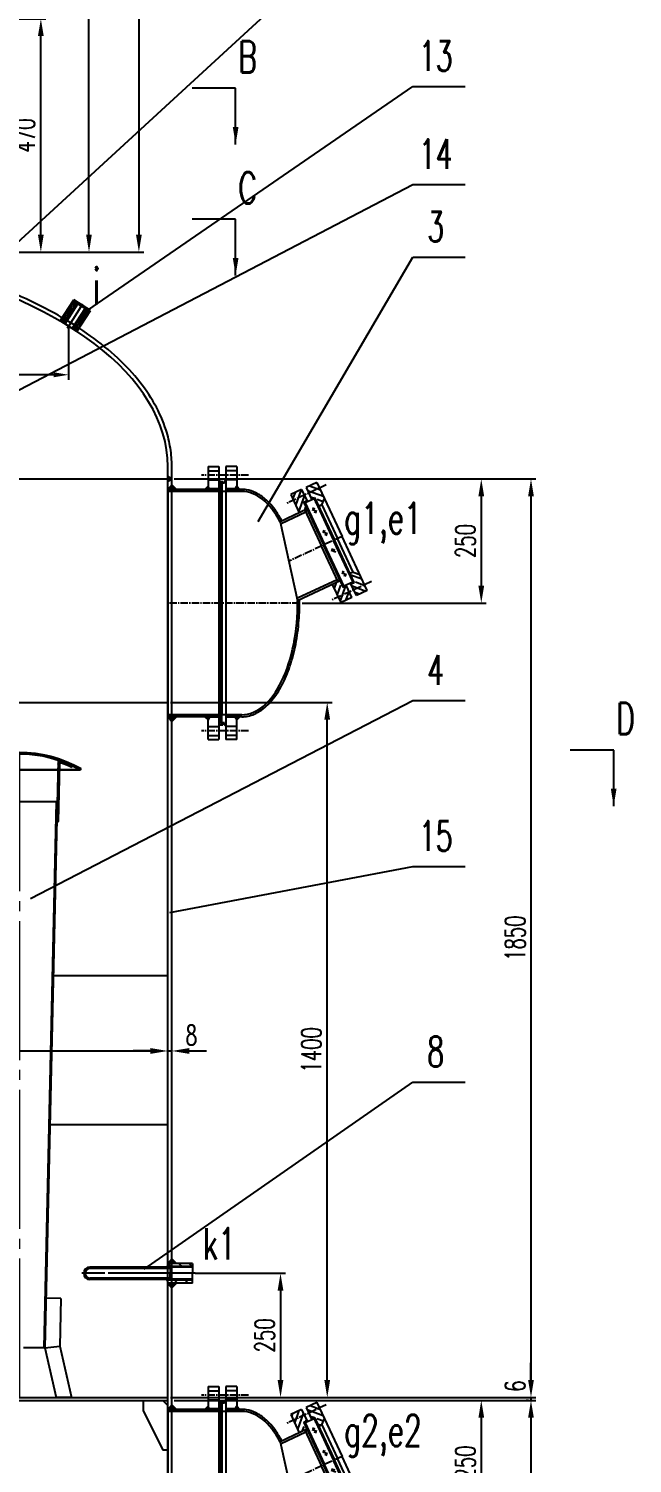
# Model space of a CAD drawing. Extents: x 0 to 10092, y 0 to 14268.
# Drawn here: x 3362 to 4578, y 6089 to 8979 of the extents above; entities that cross this region are included whole.
import ezdxf
from ezdxf.enums import TextEntityAlignment as Align

# ---------------------------------------------------------------- set-up
doc = ezdxf.new("R2010")
doc.units = 0
doc.header["$LTSCALE"] = 20
doc.header["$PDMODE"] = 3
doc.linetypes.add('C2', pattern=[17, 14, -1, 1, -1])
doc.linetypes.add('CENTER2', pattern=[1.125, 0.75, -0.125, 0.125, -0.125])
doc.layers.get('0').update_dxf_attribs({"linetype": 'CONTINUOUS'})
doc.layers.get('DEFPOINTS').update_dxf_attribs({"linetype": 'CONTINUOUS'})
for name, color, linetype in [('CENTER', 4, 'C2'), ('DIM', 3, 'CONTINUOUS'), ('TUFU', 6, 'CONTINUOUS'), ('TXT', 6, 'CONTINUOUS')]:
    doc.layers.add(name, color=color, linetype=linetype)
doc.styles.add('HZFSD', font='ROMANS', dxfattribs={"width": 0.6667, "bigfont": 'HZFSD'})
doc.dimstyles.new('ARROW', dxfattribs={"dimtxt": 3.5, "dimasz": 3, "dimexe": 1, "dimexo": 0, "dimgap": 1, "dimtad": 1, "dimdec": 1, "dimdsep": 46, "dimtxsty": 'HZFSD', "dimcen": 0, "dimclrd": 3, "dimclre": 3, "dimclrt": 6, "dimadec": 0, "dimazin": 0, "dimtfac": 0.514286, "dimtdec": 1, "dimtix": 1, "dimtofl": 0, "dimtmove": 2, "dimatfit": 3, "dimfxl": 0, "dimtolj": 1, "dimarcsym": 0})
doc.dimstyles.new('ARROW$0', dxfattribs={"dimtxt": 4, "dimasz": 3, "dimexe": 1, "dimexo": 1, "dimgap": 0, "dimtad": 1, "dimdec": 1, "dimzin": 0, "dimdsep": 46, "dimtxsty": 'HZFSD', "dimcen": 0, "dimclrd": 3, "dimclre": 3, "dimclrt": 6, "dimadec": 0, "dimazin": 0, "dimtfac": 0.5, "dimtdec": 1, "dimtix": 1, "dimtmove": 2, "dimatfit": 3, "dimfxl": 0, "dimtolj": 1, "dimtzin": 0, "dimarcsym": 0})

# ---------------------------------------------------------------- blocks, each defined once
blk = doc.blocks.new('A$C2F964A28')
for points in [[(106, 520), (103, 523), (103, 520)], [(117, 520), (117, 523), (114, 520)], [(103, 500), (103, 505), (97.3, 505), (96, 500)], [(124, 500), (124, 505), (117, 505), (117, 500)], [(280, 463.8), (275.9, 461.9), (277.8, 457.8)], [(341.2, 321.9), (343.1, 317.8), (347.2, 319.7)], [(103, 50), (103, 45), (97.3, 45), (96, 50)], [(106, 30), (103, 30), (103, 27)], [(117, 27), (117, 30), (114, 30)], [(124, 50), (124, 45), (117, 45), (117, 50)]]:
    blk.add_hatch(color=256).paths.add_polyline_path(points)
h = blk.add_hatch(color=256)
h.paths.add_polyline_path([(84, 505), (81, 510.2), (81, 505)])
h.paths.add_polyline_path([(84, 504), (84, 505), (81, 505), (81, 504)])
h.paths.add_polyline_path([(81, 504), (81, 510.2), (74.8, 504)])
h = blk.add_hatch()
h.set_pattern_fill('ANSI37', color=6, scale=0.3, angle=-90, style=0)
h.set_pattern_definition([(315, (-1926.80245, 941.5292), (0.6735192, 0.6735192), []), (45, (-1926.80245, 941.5292), (-0.6735192, 0.6735192), [])])
h.paths.add_polyline_path([(109, 500), (109, 517), (106, 517), (106, 500)])
h = blk.add_hatch(color=256)
h.paths.add_polyline_path([(145.2, 504), (139, 510.2), (139, 504)])
h.paths.add_polyline_path([(139, 505), (139, 510.2), (136, 505)])
h.paths.add_polyline_path([(139, 504), (139, 505), (136, 505), (136, 504)])
h = blk.add_hatch()
h.set_pattern_fill('ANSI31', color=6, scale=80, angle=25, style=0)
h.set_pattern_definition([(70, (-23751.836, 6777.475), (-9.3969262, 3.4202014), [])])
h.paths.add_polyline_path([(253.2, 482.2), (265, 456.8), (280.4, 464), (278.1, 469), (275.4, 467.7), (271.4, 476.3), (280.4, 480.6), (274.9, 492.3)])
h.paths.add_polyline_path([(247.9, 493.5), (253.2, 482.2), (274.9, 492.3), (269.6, 503.7)])
h.paths.add_polyline_path([(344, 287.3), (365.8, 297.5), (360.3, 309.3), (351.2, 305), (347.2, 313.7), (349.9, 314.9), (347.6, 319.9), (332.2, 312.7)])
h.paths.add_polyline_path([(371.1, 286.2), (365.8, 297.5), (344, 287.3), (349.3, 276)])
h = blk.add_hatch()
h.set_pattern_fill('ANSI31', color=6, scale=80, angle=-65, style=0)
h.set_pattern_definition([(340, (-23751.836, 6777.475), (3.4202014, 9.3969262), [])])
h.paths.add_polyline_path([(305.7, 506.7), (300.5, 518), (278.7, 507.9), (284, 496.6)])
h.paths.add_polyline_path([(298.6, 489), (302.6, 480.4), (299.8, 479.1), (304.3, 469.6), (310.6, 472.6), (315.5, 485.9), (305.7, 506.7), (284, 496.6), (289.5, 484.8)])
h.paths.add_polyline_path([(374.4, 326.3), (378.4, 317.7), (369.4, 313.5), (374.9, 301.7), (396.6, 311.9), (386.9, 332.7), (373.6, 337.5), (367.3, 334.6), (371.7, 325.1)])
h.paths.add_polyline_path([(374.9, 301.7), (380.1, 290.4), (401.9, 300.5), (396.6, 311.9)])
h = blk.add_hatch(color=256)
h.paths.add_polyline_path([(84, 45), (81, 39.8), (81, 45)])
h.paths.add_polyline_path([(84, 46), (84, 45), (81, 45), (81, 46)])
h.paths.add_polyline_path([(81, 46), (81, 39.8), (74.8, 46)])
h = blk.add_hatch()
h.set_pattern_fill('ANSI37', color=6, scale=0.3, angle=-90, style=0)
h.set_pattern_definition([(45, (-1926.80245, -391.5292), (0.6735192, -0.6735192), []), (315, (-1926.80245, -391.5292), (-0.6735192, -0.6735192), [])])
h.paths.add_polyline_path([(109, 50), (109, 33), (106, 33), (106, 50)])
h = blk.add_hatch(color=256)
h.paths.add_polyline_path([(145.2, 46), (139, 39.8), (139, 46)])
h.paths.add_polyline_path([(139, 45), (139, 39.8), (136, 45)])
h.paths.add_polyline_path([(139, 46), (139, 45), (136, 45), (136, 46)])
at = {"layer": 'TXT'}
h = blk.add_hatch(dxfattribs=at)
h.set_pattern_fill('ANSI37', color=256, scale=10, angle=-65, style=0)
h.set_pattern_definition([(340, (-13405.4009, 8827.2505), (0.42752518, 1.17461578), []), (70, (-13405.4009, 8827.2505), (-1.17461578, 0.42752518), [])])
h.paths.add_polyline_path([(275.9, 478.5), (274.1, 477.6), (280.4, 464), (282.2, 464.9)])
h = blk.add_hatch(dxfattribs=at)
h.set_pattern_fill('ANSI37', color=256, scale=10, angle=-65, style=0)
h.set_pattern_definition([(340, (-13385.4622, 8836.5481), (0.42752518, 1.17461578), []), (70, (-13385.4622, 8836.5481), (-1.17461578, 0.42752518), [])])
h.paths.add_polyline_path([(295.8, 487.7), (294, 486.9), (300.4, 473.3), (302.2, 474.2)])
h = blk.add_hatch(dxfattribs=at)
h.set_pattern_fill('ANSI37', color=256, scale=10, angle=-65, style=0)
h.set_pattern_definition([(70, (-2042.8477, -15539.8235), (1.17461578, -0.42752518), []), (340, (-2042.8477, -15539.8235), (-0.42752518, -1.17461578), [])])
h.paths.add_polyline_path([(355.8, 307.2), (354, 306.3), (347.6, 319.9), (349.4, 320.8)])
h = blk.add_hatch(dxfattribs=at)
h.set_pattern_fill('ANSI37', color=256, scale=10, angle=-65, style=0)
h.set_pattern_definition([(70, (-2022.909, -15530.5259), (1.17461578, -0.42752518), []), (340, (-2022.909, -15530.5259), (-0.42752518, -1.17461578), [])])
h.paths.add_polyline_path([(375.7, 316.5), (373.9, 315.6), (367.6, 329.2), (369.4, 330.1)])
for p, q in [((81, 550), (103, 550)), ((81, 550), (81, 504)), ((103, 550), (103, 0)), ((117, 550), (117, 0)), ((139, 550), (117, 550)), ((139, 550), (139, 504)), ((81, 541.5), (103, 541.5)), ((81, 523.5), (103, 523.5)), ((103, 523), (106, 520)), ((117, 523), (114, 520)), ((139, 541.5), (117, 541.5)), ((139, 523.5), (117, 523.5)), ((0, 504), (0, 46)), ((97.1, 504), (0, 504)), ((149, 500), (0, 500)), ((81, 510.2), (74.8, 504)), ((84, 505), (81, 510.2)), ((103, 505), (81, 505)), ((84, 504), (84, 505)), ((97.3, 505), (96, 500)), ((103, 520), (111, 520)), ((106, 517), (106, 500)), ((111, 517), (106, 517)), ((106, 500), (106, 50)), ((109, 517), (109, 500)), ((114, 516.5), (109, 516.5)), ((109, 500), (109, 50)), ((111, 520), (111, 516.5)), ((114, 520), (117, 520)), ((114, 520), (114, 516.5)), ((139, 505), (117, 505)), ((149, 504), (124, 504)), ((139, 500), (124, 500)), ((136, 505), (139, 510.2)), ((136, 504), (136, 505)), ((139, 510.2), (145.2, 504)), ((269.6, 503.7), (247.9, 493.5)), ((247.9, 493.5), (265, 456.8)), ((269.6, 503.7), (281.3, 478.8)), ((300.5, 518), (278.7, 507.9)), ((278.7, 507.9), (290.3, 483)), ((300.5, 518), (351.2, 409.3)), ((280.4, 464), (226.2, 438.7)), ((280.4, 480.6), (274.1, 477.6)), ((274.1, 477.6), (314, 392)), ((275.9, 478.5), (315.8, 392.8)), ((294.9, 485.1), (276.7, 476.6)), ((277.8, 457.8), (280, 463.8)), ((282.2, 464.9), (280.4, 464)), ((289.5, 484.8), (295.8, 487.7)), ((291.1, 463.6), (300.5, 460.2)), ((291.6, 466.6), (296.1, 464.9)), ((294, 486.9), (334, 401.3)), ((295.8, 487.7), (335.8, 402.1)), ((300.4, 473.3), (302.2, 474.2)), ((310.6, 472.6), (304.3, 469.6)), ((310.6, 472.6), (315.5, 485.9)), ((310.6, 472.6), (342.1, 405.1)), ((226.2, 438.7), (261.5, 279.7)), ((277.8, 457.8), (228.2, 434.7)), ((275.9, 461.9), (309.5, 389.8)), ((295.2, 458.9), (299.7, 457.2)), ((312.2, 418.3), (321.6, 414.9)), ((312.7, 421.3), (317.2, 419.6)), ((316.3, 413.6), (320.8, 411.9)), ((373.6, 337.5), (342.1, 405.1)), ((401.9, 300.5), (351.2, 409.3)), ((343.1, 317.8), (309.5, 389.8)), ((354, 306.3), (314, 392)), ((355.8, 307.2), (315.8, 392.8)), ((329.5, 381.3), (338.9, 377.9)), ((330, 384.3), (334.5, 382.7)), ((331.9, 383.5), (336.4, 381.9)), ((373.9, 315.6), (334, 401.3)), ((375.7, 316.5), (335.8, 402.1)), ((341.2, 321.9), (261.4, 284.7)), ((347.6, 319.9), (261.5, 279.7)), ((341.2, 321.9), (347.2, 319.7)), ((349.4, 320.8), (347.6, 319.9)), ((350.6, 336), (360, 332.6)), ((351.1, 339), (355.6, 337.4)), ((354.7, 331.3), (359.2, 329.7)), ((373.6, 337.5), (367.3, 334.6)), ((367.6, 329.2), (369.4, 330.1)), ((373.6, 337.5), (386.9, 332.7)), ((349.3, 276), (332.2, 312.7)), ((360.3, 309.3), (354, 306.3)), ((373, 317.4), (354.9, 309)), ((371.1, 286.2), (359.5, 311.1)), ((380.1, 290.4), (368.5, 315.3)), ((369.4, 313.5), (375.7, 316.5)), ((401.9, 300.5), (380.1, 290.4)), ((371.1, 286.2), (349.3, 276)), ((136, 50), (0, 50)), ((103, 46), (0, 46)), ((81, 39.8), (74.8, 46)), ((81, 0), (81, 46)), ((103, 45), (81, 45)), ((84, 45), (81, 39.8)), ((84, 46), (84, 45)), ((97.3, 45), (96, 50)), ((103, 30), (111, 30)), ((103, 27), (106, 30)), ((106, 33), (106, 50)), ((111, 33), (106, 33)), ((109, 33), (109, 50)), ((114, 33.5), (109, 33.5)), ((111, 30), (111, 33.5)), ((114, 30), (114, 33.5)), ((114, 30), (117, 30)), ((117, 27), (114, 30)), ((139, 45), (117, 45)), ((149, 50), (124, 50)), ((149, 46), (124, 46)), ((136, 46), (136, 45)), ((136, 45), (139, 39.8)), ((139, 39.8), (145.2, 46)), ((139, 0), (139, 46)), ((81, 26.5), (103, 26.5)), ((81, 8.5), (103, 8.5)), ((81, 0), (103, 0)), ((139, 26.5), (117, 26.5)), ((139, 8.5), (117, 8.5)), ((139, 0), (117, 0))]:
    blk.add_line(p, q)
at = {"color": 6, "linetype": 'CENTER2'}
for p, q in [((162.3, 532.5), (67.7, 532.5)), ((319.3, 513.1), (239.7, 475.9)), ((351.2, 409.3), (243.8, 359.2)), ((410.2, 318.2), (330.6, 281.1)), ((265.5, 275), (0, 275)), ((162.3, 17.5), (67.7, 17.5))]:
    blk.add_line(p, q, dxfattribs=at)
for start_param, end_param in [(5.527245, 6.283185), (3.141593, 4.733462)]:
    blk.add_ellipse((149, 275), major_axis=(0, 225), ratio=0.5, start_param=start_param, end_param=end_param)
for points, knots in [([(229.8, 440.4), (226.1, 447.4), (222.1, 454), (211.1, 469.8), (203.7, 478.2), (189.9, 490), (183.9, 494), (171.4, 500.2), (165, 502.2), (155.3, 503.8), (152.2, 504), (149, 504)], [5.5260953, 5.5260953, 5.5260953, 5.5260953, 5.6596851, 5.6596851, 5.8797455, 5.8797455, 6.0420909, 6.0420909, 6.2044363, 6.2044363, 6.2831853, 6.2831853, 6.2831853, 6.2831853]), ([(149, 46), (153.3, 46), (157.5, 46.5), (165.9, 48.2), (170.1, 49.6), (178.3, 53.1), (182.4, 55.3), (194.5, 63.3), (202.4, 70.5), (217, 87.9), (223.7, 98.1), (236, 121.2), (241.4, 134.1), (250.7, 161.8), (254.6, 176.7), (260.7, 207.8), (262.9, 223.9), (265.2, 254), (265.7, 267.8), (265.5, 281.6)], [3.141593, 3.141593, 3.141593, 3.141593, 3.247422, 3.247422, 3.353252, 3.353252, 3.459082, 3.459082, 3.679142, 3.679142, 3.899202, 3.899202, 4.119263, 4.119263, 4.339323, 4.339323, 4.559383, 4.559383, 4.741448, 4.741448, 4.741448, 4.741448])]:
    blk.add_open_spline(points, degree=3, knots=knots)
blk = doc.blocks.new('A$C485708EE')
at = {"layer": 'DIM'}
h = blk.add_hatch(dxfattribs=at)
h.set_pattern_fill('ANSI31', color=6, scale=5, style=0)
h.set_pattern_definition([(45, (-27875.066, -1713.88), (-10.606602, 10.606602), [])])
h.paths.add_polyline_path([(40, 54.8), (33.5, 54.8), (33.5, 49.8), (33.5, 4.8), (40, 4.8)])
h.paths.add_polyline_path([(33.5, 49.8), (32.1, 49.8), (32.1, 4.8), (33.5, 4.8)])
h.paths.add_polyline_path([(7.9, 49.8), (6.5, 49.8), (6.5, 4.8), (7.9, 4.8)])
h.paths.add_polyline_path([(6.5, 49.8), (6.5, 54.8), (0, 54.8), (0, 4.8), (6.5, 4.8)])
for points in [[(7.5, 57.8), (4.5, 54.8), (7.5, 54.8)], [(32.5, 57.8), (35.5, 54.8), (32.5, 54.8)]]:
    blk.add_hatch(color=6, dxfattribs=at).paths.add_polyline_path(points)
at = {"color": 0}
for p, q in [((7.5, 49.8), (7.5, 211.8)), ((10, 49.8), (10, 211.8)), ((30, 49.8), (30, 211.8)), ((32.5, 49.8), (32.5, 211.8)), ((0, 4.8), (0, 54.8)), ((0, 54.8), (7.5, 54.8)), ((6.5, 49.8), (6.5, 54.8)), ((6.5, 49.8), (20, 49.8)), ((33.5, 49.8), (20, 49.8)), ((40, 54.8), (32.5, 54.8)), ((33.5, 49.8), (33.5, 54.8)), ((40, 4.8), (40, 54.8))]:
    blk.add_line(p, q, dxfattribs=at)
at = {"color": 6, "linetype": 'Continuous'}
for p, q in [((6.5, 4.8), (6.5, 49.8)), ((33.5, 4.8), (33.5, 49.8))]:
    blk.add_line(p, q, dxfattribs=at)
at = {"color": 7, "linetype": 'Continuous'}
for p, q in [((7.9, 4.8), (7.9, 49.8)), ((32.1, 4.8), (32.1, 49.8))]:
    blk.add_line(p, q, dxfattribs=at)
for p in [(0, 4.8), (40, 4.8)]:
    blk.add_line(p, (20, 4.8))
at = {"color": 0}
for radius in [12.5, 10]:
    blk.add_arc((20, 211.8), radius, 0, 180, dxfattribs=at)
at = {"layer": 'CENTER'}
for p, q in [((20, 182.1), (20, 228.1)), ((20, 0), (20, 175.1))]:
    blk.add_line(p, q, dxfattribs=at)
at = {"layer": 'DIM'}
for p, q in [((7.5, 57.8), (4.5, 54.8)), ((32.5, 57.8), (35.5, 54.8))]:
    blk.add_line(p, q, dxfattribs=at)
blk = doc.blocks.new('*D46')
at = {"color": 3, "lineweight": -2}
for p, q in [((3095.1, 8998.7), (3396.1, 8998.7)), ((3386.1, 8563.9), (3386.1, 8963.7)), ((3101.1, 8528.9), (3396.1, 8528.9))]:
    blk.add_line(p, q, dxfattribs=at)
at = {"color": 3}
for points in [[(3380.2, 8963.7), (3391.9, 8963.7), (3386.1, 8998.7)], [(3380.2, 8563.9), (3391.9, 8563.9), (3386.1, 8528.9)]]:
    blk.add_solid(points, dxfattribs=at)
at = {"layer": 'DEFPOINTS', "color": 0}
for p in [(3090.1, 8998.7), (3386.1, 8998.7), (3096.1, 8528.9)]:
    blk.add_point(p, dxfattribs=at)
at = {"color": 6, "insert": (3354.1, 8763.8), "char_height": 40, "attachment_point": 5, "rotation": 90, "style": 'HZFSD'}
blk.add_mtext('\\A1;470', dxfattribs=at)
blk = doc.blocks.new('*D48')
at = {"color": 3, "lineweight": -2}
for p, q in [((3162.1, 9828.7), (3493.1, 9828.7)), ((3483.1, 8563.9), (3483.1, 9793.7)), ((3101.1, 8528.9), (3493.1, 8528.9))]:
    blk.add_line(p, q, dxfattribs=at)
at = {"color": 3}
for points in [[(3477.3, 9793.7), (3488.9, 9793.7), (3483.1, 9828.7)], [(3477.3, 8563.9), (3488.9, 8563.9), (3483.1, 8528.9)]]:
    blk.add_solid(points, dxfattribs=at)
at = {"layer": 'DEFPOINTS', "color": 0}
for p in [(3157.1, 9828.7), (3483.1, 9828.7), (3096.1, 8528.9)]:
    blk.add_point(p, dxfattribs=at)
at = {"color": 6, "insert": (3451.1, 9178.8), "char_height": 40, "attachment_point": 5, "rotation": 90, "style": 'HZFSD'}
blk.add_mtext('\\A1;1300', dxfattribs=at)
blk = doc.blocks.new('*D50')
at = {"color": 3, "lineweight": -2}
for p, q in [((3117.1, 12418.7), (3593.7, 12418.7)), ((3583.7, 12383.7), (3583.7, 8563.9)), ((3101.1, 8528.9), (3593.7, 8528.9))]:
    blk.add_line(p, q, dxfattribs=at)
at = {"color": 3}
for points in [[(3577.9, 12383.7), (3589.5, 12383.7), (3583.7, 12418.7)], [(3577.9, 8563.9), (3589.5, 8563.9), (3583.7, 8528.9)]]:
    blk.add_solid(points, dxfattribs=at)
at = {"layer": 'DEFPOINTS', "color": 0}
for p in [(3112.1, 12418.7), (3096.1, 8528.9), (3583.7, 8528.9)]:
    blk.add_point(p, dxfattribs=at)
at = {"color": 6, "insert": (3551.7, 10473.8), "char_height": 40, "attachment_point": 5, "rotation": 90, "style": 'HZFSD'}
blk.add_mtext('\\A1;3890', dxfattribs=at)
blk = doc.blocks.new('*D66')
at = {"color": 3, "lineweight": -2}
for p, q in [((3697.1, 6471.8), (3879.2, 6471.8)), ((3869.2, 6436.8), (3869.2, 6256.8)), ((3647.1, 6221.8), (3879.2, 6221.8))]:
    blk.add_line(p, q, dxfattribs=at)
at = {"color": 3}
for points in [[(3863.3, 6436.8), (3875, 6436.8), (3869.2, 6471.8)], [(3863.3, 6256.8), (3875, 6256.8), (3869.2, 6221.8)]]:
    blk.add_solid(points, dxfattribs=at)
at = {"layer": 'DEFPOINTS', "color": 0}
for p in [(3692.1, 6471.8), (3642.1, 6221.8), (3869.2, 6221.8)]:
    blk.add_point(p, dxfattribs=at)
at = {"color": 6, "insert": (3837.2, 6346.8), "char_height": 40, "attachment_point": 5, "rotation": 90, "style": 'HZFSD'}
blk.add_mtext('\\A1;250', dxfattribs=at)
blk = doc.blocks.new('*D67')
at = {"color": 3, "lineweight": -2}
for p, q in [((3647.1, 7621.8), (3973.4, 7621.8)), ((3963.4, 6256.8), (3963.4, 7586.8)), ((3647.1, 6221.8), (3973.4, 6221.8))]:
    blk.add_line(p, q, dxfattribs=at)
at = {"color": 3}
for points in [[(3957.5, 7586.8), (3969.2, 7586.8), (3963.4, 7621.8)], [(3957.5, 6256.8), (3969.2, 6256.8), (3963.4, 6221.8)]]:
    blk.add_solid(points, dxfattribs=at)
at = {"layer": 'DEFPOINTS', "color": 0}
for p in [(3642.1, 7621.8), (3963.4, 7621.8), (3642.1, 6221.8)]:
    blk.add_point(p, dxfattribs=at)
at = {"color": 6, "insert": (3931.4, 6921.8), "char_height": 40, "attachment_point": 5, "rotation": 90, "style": 'HZFSD'}
blk.add_mtext('\\A1;1400', dxfattribs=at)
blk = doc.blocks.new('*D69')
at = {"color": 3, "lineweight": -2}
for p, q in [((3655.1, 8071.8), (4283.9, 8071.8)), ((4273.9, 8036.8), (4273.9, 7856.8)), ((3912.6, 7821.8), (4283.9, 7821.8))]:
    blk.add_line(p, q, dxfattribs=at)
at = {"color": 3}
for points in [[(4268.1, 8036.8), (4279.7, 8036.8), (4273.9, 8071.8)], [(4268.1, 7856.8), (4279.7, 7856.8), (4273.9, 7821.8)]]:
    blk.add_solid(points, dxfattribs=at)
at = {"layer": 'DEFPOINTS', "color": 0}
for p in [(3650.1, 8071.8), (3907.6, 7821.8), (4273.9, 7821.8)]:
    blk.add_point(p, dxfattribs=at)
at = {"color": 6, "insert": (4241.9, 7946.8), "char_height": 40, "attachment_point": 5, "rotation": 90, "style": 'HZFSD'}
blk.add_mtext('\\A1;250', dxfattribs=at)
blk = doc.blocks.new('*D70')
at = {"color": 3, "lineweight": -2}
for p, q in [((3655.1, 8071.8), (4384.1, 8071.8)), ((4374.1, 8036.8), (4374.1, 6256.8)), ((3647.1, 6221.8), (4384.1, 6221.8))]:
    blk.add_line(p, q, dxfattribs=at)
at = {"color": 3}
for points in [[(4368.3, 8036.8), (4379.9, 8036.8), (4374.1, 8071.8)], [(4368.3, 6256.8), (4379.9, 6256.8), (4374.1, 6221.8)]]:
    blk.add_solid(points, dxfattribs=at)
at = {"layer": 'DEFPOINTS', "color": 0}
for p in [(3650.1, 8071.8), (3642.1, 6221.8), (4374.1, 6221.8)]:
    blk.add_point(p, dxfattribs=at)
at = {"color": 6, "insert": (4342.1, 7146.8), "char_height": 40, "attachment_point": 5, "rotation": 90, "style": 'HZFSD'}
blk.add_mtext('\\A1;1850', dxfattribs=at)
blk = doc.blocks.new('*D71')
at = {"color": 3, "lineweight": -2}
for p, q in [((3655.1, 6215.8), (4283.9, 6215.8)), ((4273.9, 6180.8), (4273.9, 6000.8)), ((3912.6, 5965.8), (4283.9, 5965.8))]:
    blk.add_line(p, q, dxfattribs=at)
at = {"color": 3}
for points in [[(4268.1, 6180.8), (4279.7, 6180.8), (4273.9, 6215.8)], [(4268.1, 6000.8), (4279.7, 6000.8), (4273.9, 5965.8)]]:
    blk.add_solid(points, dxfattribs=at)
at = {"layer": 'DEFPOINTS', "color": 0}
for p in [(3650.1, 6215.8), (3907.6, 5965.8), (4273.9, 5965.8)]:
    blk.add_point(p, dxfattribs=at)
at = {"color": 6, "insert": (4241.9, 6090.8), "char_height": 40, "attachment_point": 5, "rotation": 90, "style": 'HZFSD'}
blk.add_mtext('\\A1;250', dxfattribs=at)
blk = doc.blocks.new('*D72')
at = {"color": 3, "lineweight": -2}
for p, q in [((3655.1, 6215.8), (4384.1, 6215.8)), ((4374.1, 6180.8), (4374.1, 4400.8)), ((3647.1, 4365.8), (4384.1, 4365.8))]:
    blk.add_line(p, q, dxfattribs=at)
at = {"color": 3}
for points in [[(4368.3, 6180.8), (4379.9, 6180.8), (4374.1, 6215.8)], [(4368.3, 4400.8), (4379.9, 4400.8), (4374.1, 4365.8)]]:
    blk.add_solid(points, dxfattribs=at)
at = {"layer": 'DEFPOINTS', "color": 0}
for p in [(3650.1, 6215.8), (3642.1, 4365.8), (4374.1, 4365.8)]:
    blk.add_point(p, dxfattribs=at)
at = {"color": 6, "insert": (4342.1, 5290.8), "char_height": 40, "attachment_point": 5, "rotation": 90, "style": 'HZFSD'}
blk.add_mtext('\\A1;1850', dxfattribs=at)
blk = doc.blocks.new('*D75')
at = {"color": 3, "lineweight": -2}
for p, q in [((4374.1, 6256.8), (4374.1, 6291.8)), ((4369.1, 6215.8), (4364.1, 6215.8)), ((4374.1, 6221.8), (4374.1, 6215.8)), ((4379.1, 6221.8), (4384.1, 6221.8)), ((4374.1, 6180.8), (4374.1, 6145.8))]:
    blk.add_line(p, q, dxfattribs=at)
at = {"color": 3}
for points in [[(4368.3, 6256.8), (4379.9, 6256.8), (4374.1, 6221.8)], [(4368.3, 6180.8), (4379.9, 6180.8), (4374.1, 6215.8)]]:
    blk.add_solid(points, dxfattribs=at)
at = {"layer": 'DEFPOINTS', "color": 0}
for p in [(4374.1, 6221.8), (4374.1, 6215.8), (4374.1, 6215.8)]:
    blk.add_point(p, dxfattribs=at)
at = {"color": 6, "insert": (4342.1, 6244.6), "char_height": 40, "attachment_point": 5, "rotation": 90, "style": 'HZFSD'}
blk.add_mtext('\\A1;6', dxfattribs=at)
blk = doc.blocks.new('*D97')
at = {"color": 3, "lineweight": -2}
for p, q in [((1842.1, 6924.6), (1842.1, 6929.6)), ((1877.1, 6919.6), (3607.1, 6919.6)), ((3642.1, 6924.6), (3642.1, 6929.6))]:
    blk.add_line(p, q, dxfattribs=at)
at = {"color": 3}
for points in [[(1877.1, 6925.5), (1877.1, 6913.8), (1842.1, 6919.6)], [(3607.1, 6925.5), (3607.1, 6913.8), (3642.1, 6919.6)]]:
    blk.add_solid(points, dxfattribs=at)
at = {"layer": 'DEFPOINTS', "color": 0}
for p in [(1842.1, 6919.6), (3642.1, 6919.6), (3642.1, 6919.6)]:
    blk.add_point(p, dxfattribs=at)
at = {"color": 6, "insert": (2742.1, 6951.6), "char_height": 40, "attachment_point": 5, "style": 'HZFSD'}
blk.add_mtext('\\A1;%%c1800', dxfattribs=at)
blk = doc.blocks.new('*D98')
at = {"color": 3, "lineweight": -2}
for p, q in [((3607.1, 6919.6), (3572.1, 6919.6)), ((3642.1, 6924.6), (3642.1, 6929.6)), ((3642.1, 6919.6), (3650.1, 6919.6)), ((3650.1, 6924.6), (3650.1, 6929.6)), ((3685.1, 6919.6), (3720.1, 6919.6))]:
    blk.add_line(p, q, dxfattribs=at)
at = {"color": 3}
for points in [[(3607.1, 6925.5), (3607.1, 6913.8), (3642.1, 6919.6)], [(3685.1, 6925.5), (3685.1, 6913.8), (3650.1, 6919.6)]]:
    blk.add_solid(points, dxfattribs=at)
at = {"layer": 'DEFPOINTS', "color": 0}
for p in [(3642.1, 6919.6), (3650.1, 6919.6), (3650.1, 6919.6)]:
    blk.add_point(p, dxfattribs=at)
at = {"color": 6, "insert": (3689.5, 6951.6), "char_height": 40, "attachment_point": 5, "style": 'HZFSD'}
blk.add_mtext('\\A1;8', dxfattribs=at)
blk = doc.blocks.new('*D103')
at = {"color": 3, "lineweight": -2}
for p, q in [((3442.1, 8379.6), (3442.1, 8271.6)), ((2742.1, 8300.6), (2742.1, 8271.6)), ((3412.1, 8281.6), (2772.1, 8281.6))]:
    blk.add_line(p, q, dxfattribs=at)
at = {"color": 3}
for points in [[(2772.1, 8286.6), (2772.1, 8276.6), (2742.1, 8281.6)], [(3412.1, 8286.6), (3412.1, 8276.6), (3442.1, 8281.6)]]:
    blk.add_solid(points, dxfattribs=at)
at = {"layer": 'DEFPOINTS', "color": 0}
for p in [(3442.1, 8379.6), (2742.1, 8300.6), (2742.1, 8281.6)]:
    blk.add_point(p, dxfattribs=at)
at = {"color": 6, "insert": (3092.1, 8309.1), "char_height": 35, "attachment_point": 5, "style": 'HZFSD'}
blk.add_mtext('\\A1;700', dxfattribs=at)
blk = doc.blocks.new('A$C14897DD1')
for points in [[(17.2, 1272.2, 0.003336), (14.2, 1270.7), (18.5, 1269.5)], [(46.2, 1283.9, 0.008341), (38.4, 1281.1, -0.51415), (46.4, 1275.7)], [(203.7, 1283.9, -0.008341), (211.6, 1281.1, 0.51415), (203.5, 1275.7)], [(232.8, 1272.2, -0.003336), (235.8, 1270.7), (231.5, 1269.5)], [(49, 1160.1), (46, 1160), (49.1, 1156.9)], [(201, 1160.1), (204, 1160), (200.9, 1156.9)]]:
    blk.add_hatch(color=256).paths.add_polyline_path(points)
for p, q in [((18.5, 1269.5), (17.2, 1272.2)), ((43.4, 1275.6), (46, 1160)), ((46.2, 1283.9), (73, 100)), ((203.7, 1283.9), (177, 100)), ((206.5, 1275.6), (204, 1160)), ((231.5, 1269.5), (232.8, 1272.2)), ((1.5, 1264), (0, 1266.6)), ((1.5, 1264), (0, 1266.6)), ((248.5, 1264), (1.5, 1264)), ((1.5, 1264), (248.5, 1264)), ((248.5, 1264), (250, 1266.6)), ((248.5, 1264), (250, 1266.6)), ((48, 1200), (202, 1200)), ((50, 1200), (75, 100)), ((200, 1200), (175, 100)), ((46, 1160), (49, 1160.1)), ((46, 1160), (49.1, 1156.9)), ((204, 1160), (201, 1160.1)), ((40.5, 199), (70.5, 199.7)), ((40.5, 199), (42.9, 103)), ((209.5, 199), (179.5, 199.7)), ((209.5, 199), (207.1, 103)), ((42.9, 103), (19.2, 0)), ((73, 100), (42.9, 103)), ((73, 100), (50, 0)), ((73, 100), (116, 100)), ((134, 100), (177, 100)), ((177, 100), (207.1, 103)), ((177, 100), (200, 0)), ((207.1, 103), (230.8, 0)), ((19.2, 0), (50, 0)), ((230.8, 0), (200, 0))]:
    blk.add_line(p, q)
at = {"color": 4, "linetype": 'C2'}
for p, q in [((125, 1299.6), (125, 0)), ((125, 0), (133, 0))]:
    blk.add_line(p, q, dxfattribs=at)
for centre, radius, start, end in [((125, 1046.6), 253, 60.3962, 119.6038), ((125, 1046.6), 253, 60.3962, 119.6038), ((125, 1046.6), 250, 60.3962, 119.6038), ((125, 1046.6), 250, 60.3962, 119.6038), ((125, 1046.6), 247, 110.272, 115.5462), ((40.4, 1275.5), 6, 1.4321, 110.272), ((40.4, 1275.5), 3, 1.4321, 110.272), ((209.5, 1275.5), 6, 69.728, 178.5679), ((209.5, 1275.5), 3, 69.728, 178.5679), ((125, 1046.6), 247, 64.4538, 69.728)]:
    blk.add_arc(centre, radius, start, end)

msp = doc.modelspace()

# ---------------------------------------------------------------- hatches: boundary and pattern name
h = msp.add_hatch(color=6)
h.paths.add_polyline_path([(3642.1, 8076.82), (3642.1, 8071.78), (3650.1, 8071.78), (3650.1, 8072.78), (3649.1, 8072.78)])
h.paths.add_polyline_path([(3650.1, 8071.78), (3642.1, 8071.78), (3642.1, 8066.74), (3649.1, 8070.78), (3650.1, 8070.78)])
h = msp.add_hatch(color=6)
h.paths.add_polyline_path([(3650.1, 8060.13), (3650.1, 8050.78), (3659.53, 8050.78)])
h.paths.add_polyline_path([(3650.1, 8060.13), (3643.1, 8051.78), (3642.1, 8051.78), (3642.1, 8050.78), (3650.1, 8050.78)])
h = msp.add_hatch(color=6)
h.paths.add_polyline_path([(3650.1, 7583.44), (3650.1, 7592.78), (3659.53, 7592.78)])
h.paths.add_polyline_path([(3650.1, 7583.44), (3643.1, 7591.78), (3642.1, 7591.78), (3642.1, 7592.78), (3650.1, 7592.78)])
h = msp.add_hatch(color=6)
h.paths.add_polyline_path([(3650.1, 6501.13), (3650.1, 6491.78), (3659.53, 6491.78)])
h.paths.add_polyline_path([(3650.1, 6501.13), (3643.1, 6492.78), (3642.1, 6492.78), (3642.1, 6491.78), (3650.1, 6491.78)])
h = msp.add_hatch(color=6)
h.paths.add_polyline_path([(3650.1, 6442.44), (3650.1, 6451.78), (3659.53, 6451.78)])
h.paths.add_polyline_path([(3650.1, 6442.44), (3643.1, 6450.78), (3642.1, 6450.78), (3642.1, 6451.78), (3650.1, 6451.78)])
h = msp.add_hatch(color=6)
h.paths.add_polyline_path([(3650.1, 6207.13), (3650.1, 6197.78), (3659.53, 6197.78)])
h.paths.add_polyline_path([(3650.1, 6207.13), (3643.1, 6198.78), (3642.1, 6198.78), (3642.1, 6197.78), (3650.1, 6197.78)])
at = {"layer": 'TXT'}
h = msp.add_hatch(dxfattribs=at)
h.set_pattern_fill('ANSI31', color=256, scale=30, angle=32.72781, style=0)
h.set_pattern_definition([(102.272187, (12535.8883, -10142.8683), (3.66430826, 0.7970853), [])])
h.paths.add_polyline_path([(3476.34, 8417.06), (3477.55, 8416.28), (3451.15, 8375.21), (3450.39, 8376.68)])
h.paths.add_polyline_path([(3477.55, 8416.28), (3485.96, 8410.88), (3458.93, 8368.81), (3452.22, 8373.12), (3451.15, 8375.21)])
h.paths.add_polyline_path([(3460.72, 8427.1), (3461.93, 8426.32), (3435.98, 8385.94), (3434.32, 8386.02)])
h.paths.add_polyline_path([(3434.32, 8386.02), (3431.98, 8386.13), (3425.28, 8390.44), (3452.31, 8432.5), (3460.72, 8427.1)])

# ---------------------------------------------------------------- linework, layer by layer
at = {"color": 0}
for p, q in [((3425.28, 8390.44), (3452.31, 8432.5)), ((3485.96, 8410.88), (3452.31, 8432.5)), ((3458.93, 8368.81), (3485.96, 8410.88))]:
    msp.add_line(p, q, dxfattribs=at)
at = {"color": 6, "linetype": 'Continuous'}
for p, q in [((3433.69, 8385.03), (3460.09, 8426.11)), ((3450.52, 8374.22), (3476.91, 8415.3))]:
    msp.add_line(p, q, dxfattribs=at)
at = {"color": 7, "linetype": 'Continuous'}
for p, q in [((3434.9, 8384.26), (3460.85, 8424.64)), ((3449.31, 8375), (3475.26, 8415.38))]:
    msp.add_line(p, q, dxfattribs=at)
for p, q in [((3460.85, 8424.64), (3459.02, 8428.19)), ((3460.85, 8424.64), (3468.05, 8420.01)), ((3475.26, 8415.38), (3468.05, 8420.01)), ((3475.26, 8415.38), (3479.26, 8415.18)), ((3458.93, 8368.81), (3425.28, 8390.44)), ((3642.1, 2784.78), (3642.1, 8096.78)), ((3650.1, 2784.78), (3650.1, 8096.78)), ((2916.98, 8071.78), (3650.1, 8071.78)), ((3643.1, 8051.78), (3642.1, 8051.78)), ((3643.1, 8051.78), (3650.1, 8060.13)), ((3650.1, 8060.13), (3659.53, 8050.78)), ((2911.22, 7621.78), (3642.1, 7621.78)), ((3643.1, 7591.78), (3642.1, 7591.78)), ((3643.1, 7591.78), (3650.1, 7583.44)), ((3650.1, 7583.44), (3659.53, 7592.78)), ((3411.63, 7071.78), (3642.1, 7071.78)), ((3404.66, 6771.78), (3642.1, 6771.78)), ((3643.1, 6492.78), (3642.1, 6492.78)), ((3643.1, 6492.78), (3650.1, 6501.13)), ((3650.1, 6501.13), (3659.53, 6491.78)), ((3643.1, 6450.78), (3642.1, 6450.78)), ((3643.1, 6450.78), (3650.1, 6442.44)), ((3650.1, 6442.44), (3659.53, 6451.78)), ((3592.1, 6215.78), (3592.1, 6195.78)), ((3632.1, 6215.78), (3642.1, 6205.78)), ((3592.1, 6195.78), (3632.1, 6115.78)), ((3643.1, 6198.78), (3642.1, 6198.78)), ((3643.1, 6198.78), (3650.1, 6207.13)), ((3650.1, 6207.13), (3659.53, 6197.78)), ((3642.1, 6115.78), (3632.1, 6115.78))]:
    msp.add_line(p, q)
at = {"color": 6}
for p, q in [((3649.1, 8072.78), (3642.1, 8076.82)), ((3649.1, 8070.78), (3642.1, 8066.74)), ((3649.1, 8072.78), (3650.1, 8072.78)), ((3649.1, 8070.78), (3650.1, 8070.78))]:
    msp.add_line(p, q, dxfattribs=at)
msp.add_ellipse((2742.1, 8096.78), major_axis=(-900, 0), ratio=0.5, start_param=3.1415927, end_param=4.3081346)
msp.add_open_spline([(3650.1, 8096.78), (3650.1, 8109.1), (3649.13, 8121.41), (3645.23, 8145.94), (3642.31, 8158.15), (3632.77, 8187.97), (3625.07, 8205.47), (3605.74, 8239.8), (3594.12, 8256.64), (3567.13, 8289.44), (3551.77, 8305.41), (3517.54, 8336.29), (3498.68, 8351.21), (3457.68, 8379.8), (3435.56, 8393.48), (3388.35, 8419.45), (3363.27, 8431.74), (3310.47, 8454.76), (3282.75, 8465.5), (3225.06, 8485.3), (3195.08, 8494.35), (3141.94, 8508.37), (3119.22, 8513.77), (3096.1, 8518.69)], degree=3, knots=[3.1415927, 3.1415927, 3.1415927, 3.1415927, 3.2208627, 3.2208627, 3.3001327, 3.3001327, 3.4159717, 3.4159717, 3.5318106, 3.5318106, 3.6476495, 3.6476495, 3.7634884, 3.7634884, 3.8793273, 3.8793273, 3.9951663, 3.9951663, 4.1110052, 4.1110052, 4.2268441, 4.2268441, 4.3101452, 4.3101452, 4.3101452, 4.3101452])
at = {"layer": 'CENTER'}
for p, q in [((3439.52, 8375.61), (3470.76, 8424.22)), ((3696.88, 6471.78), (3639.1, 6471.78))]:
    msp.add_line(p, q, dxfattribs=at)
at = {"layer": 'TUFU'}
for p, q in [((3262.47, 8478.16), (4136.17, 9280.5)), ((3470.08, 8404.67), (4136.17, 8862.32)), ((4136.17, 8862.32), (4241.17, 8862.32)), ((2915.62, 8029.55), (4136.17, 8664.75)), ((4136.17, 8664.75), (4241.17, 8664.75)), ((3824.26, 7986.38), (4136.17, 8518.7)), ((4136.17, 8518.7), (4241.17, 8518.7)), ((3364.93, 7226.68), (4136.17, 7625.37)), ((4136.17, 7625.37), (4241.17, 7625.37)), ((3646.33, 7198.87), (4136.17, 7291.15)), ((4136.17, 7291.15), (4241.17, 7291.15)), ((3594.33, 6480.11), (4136.17, 6857.11)), ((4136.17, 6857.11), (4241.17, 6857.11))]:
    msp.add_line(p, q, dxfattribs=at)
at = {"layer": 'TXT', "color": 0}
for p, q in [((2893.63, 6215.78), (3642.1, 6215.78)), ((2894.74, 6221.78), (3642.1, 6221.78))]:
    msp.add_line(p, q, dxfattribs=at)

# ---------------------------------------------------------------- block references
for p in [(3642.1, 7546.78), (3642.1, 5693.78)]:
    msp.add_blockref('A$C2F964A28', p)
at = {"color": 2, "xscale": -1}
msp.add_blockref('A$C14897DD1', (3467.09, 6221.78), dxfattribs=at)
at = {"color": 0, "rotation": 90}
msp.add_blockref('A$C485708EE', (3696.88, 6451.78), dxfattribs=at)

# ---------------------------------------------------------------- texts
at = {"layer": 'TUFU', "style": 'HZFSD', "width": 0.6667}
for s, p in [('13', (4181.95, 8875.73)), ('14', (4181.95, 8678.16)), ('3', (4181.95, 8532.11)), ('4', (4181.95, 7638.78)), ('15', (4181.95, 7304.56)), ('8', (4181.95, 6870.52))]:
    msp.add_text(s, height=60, dxfattribs=at).set_placement(p, align=Align.BOTTOM_CENTER)
at = {"layer": 'TXT', "style": 'HZFSD', "width": 0.6667}
for s, height, p in [('B', 63, (3783.9, 8890.41)), ('C', 63, (3783.9, 8626.54)), ('i', 72, (3490.04, 8423.45)), ('g1,e1', 63, (3997.45, 7961.35)), ('D', 63, (4545.99, 7557.55)), ('k1', 63, (3712.66, 6499.92)), ('g2,e2', 63, (3997.45, 6123.46))]:
    msp.add_text(s, height=height, dxfattribs=at).set_placement(p)

# ---------------------------------------------------------------- dimensions: what is measured, and where the dimension line sits
at = {"color": 6}
for base, p1, p2, picture, middle in [((3583.7, 8528.91), (3112.1, 12418.69), (3096.1, 8528.91), '*D50', (3551.7, 10473.8)), ((3483.1, 9828.69), (3096.1, 8528.91), (3157.1, 9828.69), '*D48', (3451.1, 9178.8)), ((3386.06, 8998.69), (3096.1, 8528.91), (3090.1, 8998.69), '*D46', (3354.06, 8763.8)), ((4374.11, 6221.78), (3650.1, 8071.78), (3642.1, 6221.78), '*D70', (4342.11, 7146.78)), ((4273.91, 7821.78), (3650.1, 8071.78), (3907.6, 7821.78), '*D69', (4241.91, 7946.78)), ((3963.36, 7621.78), (3642.1, 6221.78), (3642.1, 7621.78), '*D67', (3931.36, 6921.78)), ((3869.16, 6221.78), (3692.1, 6471.78), (3642.1, 6221.78), '*D66', (3837.16, 6346.78)), ((4374.11, 4365.78), (3650.1, 6215.78), (3642.1, 4365.78), '*D72', (4342.11, 5290.78)), ((4273.91, 5965.78), (3650.1, 6215.78), (3907.6, 5965.78), '*D71', (4241.91, 6090.78))]:
    dim = msp.add_linear_dim(base=base, p1=p1, p2=p2, angle=90, dimstyle='ARROW$0', override={"dimscale": 10, "dimasz": 3.5, "dimexo": 0.5, "dimgap": 1.2, "dimdec": 0, "dimtfac": 0.5143, "dimtdec": 0}, dxfattribs=at)
    dim.commit()
    dim.dimension.update_dxf_attribs({"geometry": picture, "text_midpoint": middle})
dim = msp.add_linear_dim(base=(2742.1, 8281.61), p1=(3442.1, 8379.63), p2=(2742.1, 8300.64), angle=180, dimstyle='ARROW', override={"dimscale": 10, "dimdec": 0, "dimtfac": 0.5143, "dimtdec": 0})
dim.commit()
dim.dimension.update_dxf_attribs({"geometry": '*D103', "text_midpoint": (3092.1, 8309.11)})
dim = msp.add_linear_dim(base=(3642.1, 6919.64), p1=(1842.1, 6919.64), p2=(3642.1, 6919.64), text='%%c<>', dimstyle='ARROW$0', override={"dimscale": 10, "dimasz": 3.5, "dimexo": 0.5, "dimgap": 1.2, "dimdec": 0, "dimzin": 1, "dimtfac": 0.5143, "dimtdec": 0})
dim.commit()
dim.dimension.update_dxf_attribs({"geometry": '*D97', "text_midpoint": (2742.1, 6951.64)})
dim = msp.add_linear_dim(base=(3650.1, 6919.64), p1=(3642.1, 6919.64), p2=(3650.1, 6919.64), dimstyle='ARROW$0', override={"dimscale": 10, "dimasz": 3.5, "dimexo": 0.5, "dimgap": 1.2, "dimdec": 0, "dimzin": 1, "dimtfac": 0.5143, "dimtdec": 0})
dim.commit()
dim.dimension.update_dxf_attribs({"geometry": '*D98', "text_midpoint": (3689.55, 6951.64), "dimtype": 160})
dim = msp.add_linear_dim(base=(4374.11, 6215.78), p1=(4374.11, 6221.78), p2=(4374.11, 6215.78), angle=90, dimstyle='ARROW$0', override={"dimscale": 10, "dimasz": 3.5, "dimexo": 0.5, "dimgap": 1.2, "dimdec": 0, "dimtfac": 0.5143, "dimtdec": 0}, dxfattribs=at)
dim.commit()
dim.dimension.update_dxf_attribs({"geometry": '*D75', "text_midpoint": (4342.11, 6244.59), "dimtype": 160})

# ---------------------------------------------------------------- leaders
for points in [[(3778.72, 8745.62), (3778.72, 8858.69), (3691.27, 8858.69)], [(3778.72, 8481.75), (3778.72, 8594.82), (3691.27, 8594.82)], [(4540.8, 7412.76), (4540.8, 7525.83), (4453.35, 7525.83)]]:
    msp.add_leader(points, dimstyle='ARROW', override={"dimscale": 10, "dimasz": 3.5, "dimexo": 0.5, "dimgap": 1.2, "dimtad": 0, "dimdec": 0, "dimzin": 1, "dimtfac": 0.5143, "dimtdec": 0}, dxfattribs=at)

doc.saveas('drawing.dxf')
